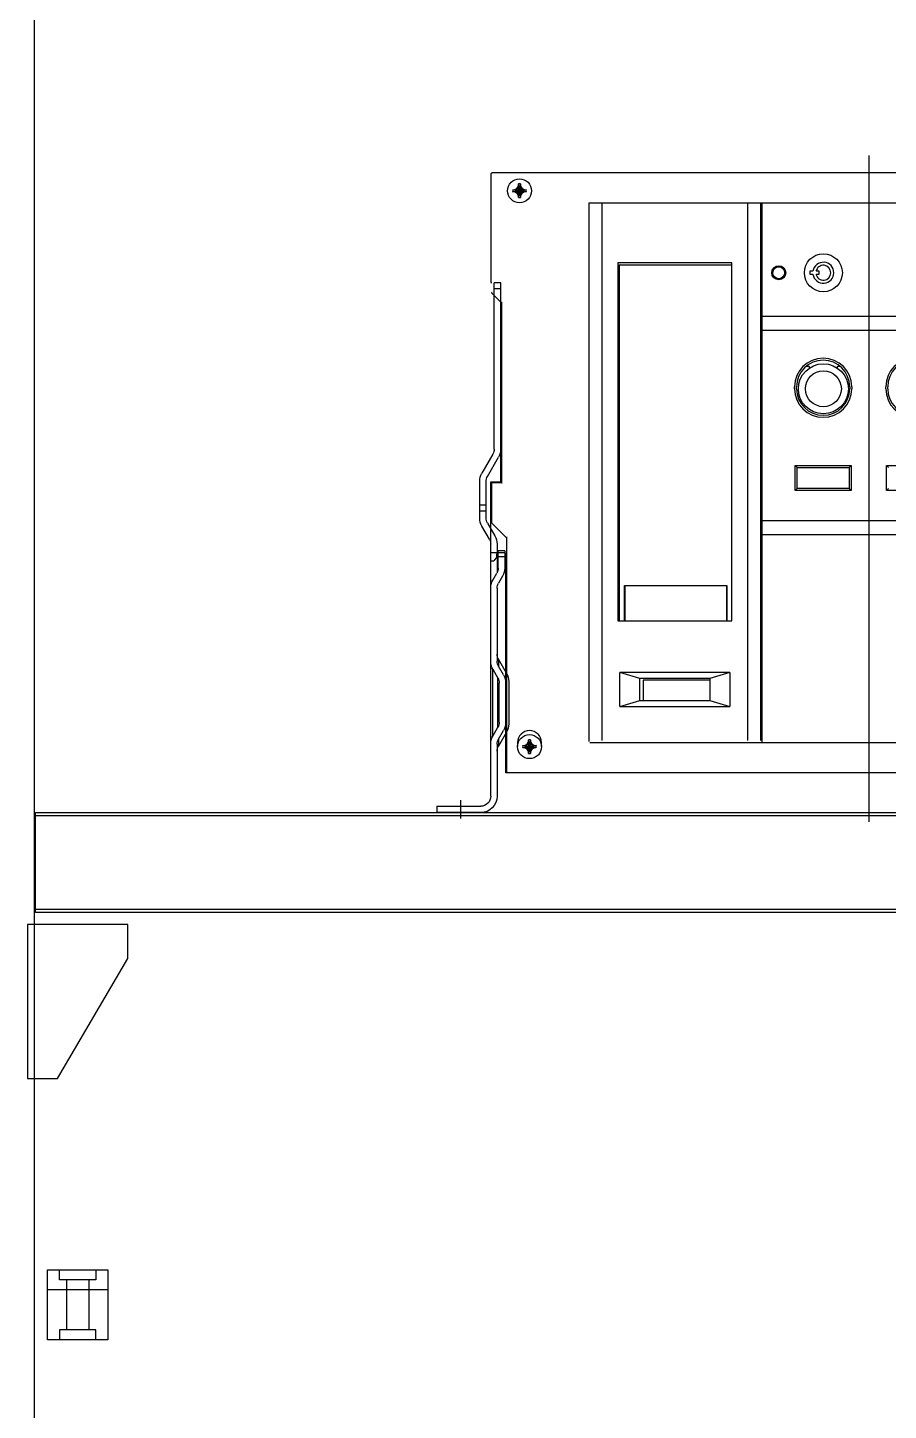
# Model space of a CAD drawing. Header units: millimetres. Extents: x 0 to 6523, y 0 to 4612.
# Drawn here: x 1294 to 1724, y 3229 to 3920 of the extents above; entities that cross this region are included whole.
import ezdxf

# ---------------------------------------------------------------- set-up
doc = ezdxf.new("R2010")
doc.units = ezdxf.units.MM
doc.layers.add('1', color=3, linetype='Continuous')

# ---------------------------------------------------------------- blocks, each defined once
blk = doc.blocks.new('A$C7F836B4E')
at = {"color": 7, "linetype": 'Continuous'}
for p, q in [((4, 184.84), (4, 268)), ((4, 268), (7.2, 268)), ((4, 265), (7.2, 265)), ((7.2, 184.84), (7.2, 268)), ((10.63, 171.16), (5.1, 180.74)), ((7.87, 182.34), (13.4, 172.76)), ((11.3, 150.34), (11.3, 168.66)), ((14.5, 150.34), (14.5, 168.66)), ((14.5, 157), (11.3, 157)), ((14.5, 154), (11.3, 154)), ((10.63, 147.84), (6.9, 141.38)), ((9.67, 139.78), (13.4, 146.24)), ((2, 134), (2, 125.34)), ((2, 134), (5.2, 134)), ((5.2, 125.34), (5.2, 134)), ((5.8, 137.28), (5.8, 122.99)), ((9, 11.2), (9, 137.28)), ((2, 131), (5.2, 131)), ((3.1, 121.24), (5.13, 117.72)), ((7.9, 119.32), (5.87, 122.84)), ((5.8, 115.22), (5.8, 78.79)), ((1.1, 72.76), (5.13, 79.74)), ((2.6, 71.9), (5.13, 76.29)), ((5.13, 79.74), (5.13, 76.29)), ((1.1, 72.76), (1.1, 43.24)), ((7.9, 74.69), (5.37, 70.3)), ((5.37, 45.7), (5.37, 70.3)), ((7.9, 41.31), (7.9, 74.69)), ((0, 68.66), (0, 47.34)), ((1.5, 67.8), (1.5, 48.2)), ((4.7, 48.2), (4.7, 67.8)), ((1.1, 43.24), (5.13, 36.26)), ((5.13, 39.71), (2.6, 44.1)), ((7.9, 41.31), (5.37, 45.7)), ((5.13, 39.71), (5.13, 36.26)), ((5.8, 37.21), (5.8, 11.2)), ((36, 6.2), (14, 6.2)), ((14, 3), (36, 3)), ((36, 6.2), (36, 3))]:
    blk.add_line(p, q, dxfattribs=at)
for centre, radius, start, end in [((12.2, 184.84), 8.2, 180, 210), ((12.2, 184.84), 5, 180, 210), ((6.3, 168.66), 5, 0, 30), ((6.3, 168.66), 8.2, 0, 30), ((6.3, 150.34), 5, 330, 0), ((6.3, 150.34), 8.2, 330, 0), ((14, 137.28), 8.2, 150, 180), ((14, 137.28), 5, 150, 180), ((10.2, 125.34), 8.2, 180, 210), ((10.2, 125.34), 5, 180, 210), ((0.8, 115.22), 5, 0, 30), ((0.8, 115.22), 8.2, 0, 30), ((0.8, 82.24), 5, 329.99999, 359.99998), ((0.8, 78.79), 5, 330, 0), ((0.8, 78.79), 8.2, 330, 0), ((8.2, 68.66), 8.2, 150.00001, 180), ((9.7, 67.8), 8.2, 150, 180), ((9.7, 67.8), 5, 150, 180), ((8.2, 47.34), 8.2, 180, 209.99999), ((9.7, 48.2), 8.2, 180, 210), ((9.7, 48.2), 5, 180, 210), ((0.8, 37.21), 5, 0, 30), ((0.8, 33.76), 5, 0.00002, 30.00001), ((0.8, 37.21), 8.2, 0, 30), ((14, 11.2), 8.2, 180, 270), ((14, 11.2), 5, 180, 270)]:
    blk.add_arc(centre, radius, start, end, dxfattribs=at)
at = {"layer": '1'}
blk.add_line((24, 0), (24, 9.2), dxfattribs=at)
blk = doc.blocks.new('hd2')
at = {"color": 7, "linetype": 'Continuous'}
for p, q in [((54766.96, -9608.38), (54766.96, -9661.88)), ((55144.46, -9607.38), (54767.66, -9607.38)), ((54777.95, -9615.88), (54779.3, -9616.13)), ((54777.95, -9616.88), (54779.3, -9616.63)), ((54778.9, -9615.86), (54779.4, -9616.13)), ((54778.9, -9616.91), (54779.4, -9616.63)), ((54779.4, -9616.13), (54779.3, -9616.13)), ((54779.3, -9616.13), (54783.41, -9616.63)), ((54779.3, -9616.63), (54783.41, -9616.13)), ((54779.3, -9616.63), (54779.4, -9616.63)), ((54780.49, -9615.51), (54779.4, -9616.13)), ((54779.4, -9616.13), (54783.31, -9616.63)), ((54779.4, -9616.63), (54783.31, -9616.13)), ((54779.4, -9616.63), (54780.49, -9617.26)), ((54780.11, -9617.63), (54782.61, -9615.13)), ((54782.61, -9617.63), (54780.11, -9615.13)), ((54781.11, -9614.43), (54780.49, -9615.51)), ((54780.49, -9617.26), (54781.11, -9618.34)), ((54780.83, -9613.92), (54781.11, -9614.43)), ((54781.11, -9618.34), (54780.83, -9618.84)), ((54780.86, -9612.98), (54781.11, -9614.33)), ((54780.86, -9619.79), (54781.11, -9618.44)), ((54781.11, -9618.44), (54781.61, -9614.33)), ((54781.11, -9614.33), (54781.11, -9614.43)), ((54781.61, -9618.44), (54781.11, -9614.33)), ((54781.11, -9618.34), (54781.61, -9614.43)), ((54781.61, -9618.34), (54781.11, -9614.43)), ((54781.11, -9618.34), (54781.11, -9618.44)), ((54781.86, -9612.98), (54781.61, -9614.33)), ((54781.61, -9614.43), (54781.88, -9613.92)), ((54781.61, -9614.43), (54781.61, -9614.33)), ((54782.23, -9615.51), (54781.61, -9614.43)), ((54781.61, -9618.34), (54782.23, -9617.26)), ((54781.61, -9618.44), (54781.61, -9618.34)), ((54781.88, -9618.84), (54781.61, -9618.34)), ((54781.86, -9619.79), (54781.61, -9618.44)), ((54783.31, -9616.13), (54782.23, -9615.51)), ((54782.23, -9617.26), (54783.31, -9616.63)), ((54783.82, -9615.86), (54783.31, -9616.13)), ((54783.41, -9616.13), (54783.31, -9616.13)), ((54783.31, -9616.63), (54783.82, -9616.91)), ((54783.31, -9616.63), (54783.41, -9616.63)), ((54784.76, -9615.88), (54783.41, -9616.13)), ((54784.76, -9616.88), (54783.41, -9616.63)), ((54815.96, -9622.38), (54815.96, -9891.88)), ((54815.96, -9622.38), (55095.46, -9622.38)), ((54822.46, -9622.38), (54822.46, -9891.38)), ((54895.46, -9891.38), (54895.46, -9622.38)), ((54901.96, -9891.38), (54901.96, -9622.38)), ((54902.66, -9892.38), (54902.66, -9622.38)), ((54830.46, -9652.38), (54830.46, -9831.38)), ((54887.46, -9652.38), (54830.46, -9652.38)), ((54831.43, -9831.36), (54831.43, -9653.36)), ((54831.43, -9653.36), (54887.43, -9653.36)), ((54887.46, -9831.38), (54887.46, -9652.38)), ((54910.11, -9653.99), (54910.11, -9654.4)), ((54910.26, -9654.18), (54910.11, -9654.18)), ((54910.26, -9654.46), (54910.26, -9653.96)), ((54911.66, -9653.96), (54911.66, -9654.46)), ((54911.81, -9654.18), (54911.66, -9654.18)), ((54911.81, -9654.4), (54911.81, -9653.99)), ((54928.06, -9656.63), (54926.56, -9656.63)), ((54926.56, -9656.63), (54926.56, -9658.13)), ((54926.56, -9658.13), (54928.06, -9658.13)), ((54931.09, -9656.63), (54929.59, -9656.63)), ((54929.59, -9658.13), (54931.09, -9658.13)), ((54931.09, -9658.13), (54931.09, -9656.63)), ((54767.36, -9667.38), (54772.36, -9672.38)), ((54771.96, -9761.88), (54771.96, -9671.98)), ((54772.36, -9672.38), (54772.36, -9762.38)), ((54902.66, -9679.08), (55006.46, -9679.08)), ((54902.66, -9686.15), (55006.46, -9686.15)), ((54902.66, -9689.38), (54901.96, -9689.38)), ((54902.66, -9692.38), (54902.16, -9692.38)), ((54901.96, -9700.18), (54902.66, -9700.18)), ((54901.96, -9704.18), (54902.66, -9704.18)), ((54902.66, -9707.88), (54901.96, -9707.88)), ((54925.88, -9704.18), (54924.64, -9704.18)), ((54941.68, -9704.18), (54940.64, -9704.18)), ((54902.66, -9715.38), (54901.96, -9715.38)), ((54918.86, -9715.38), (54918.86, -9714.38)), ((54919.86, -9715.38), (54919.86, -9714.38)), ((54946.46, -9714.38), (54946.46, -9715.38)), ((54947.46, -9714.38), (54947.46, -9715.38)), ((54964.46, -9715.38), (54964.46, -9714.38)), ((54965.46, -9715.38), (54965.46, -9714.38)), ((54772.36, -9723.38), (54771.96, -9723.38)), ((54919.16, -9753.78), (54947.16, -9753.78)), ((54919.16, -9753.78), (54920.16, -9754.78)), ((54919.16, -9766.28), (54919.16, -9753.78)), ((54920.16, -9754.78), (54946.16, -9754.78)), ((54920.16, -9765.28), (54920.16, -9754.78)), ((54947.16, -9753.78), (54946.16, -9754.78)), ((54946.16, -9754.78), (54946.16, -9765.28)), ((54947.16, -9753.78), (54947.16, -9766.28)), ((54964.76, -9753.78), (54992.76, -9753.78)), ((54964.76, -9753.78), (54965.76, -9754.78)), ((54964.76, -9766.28), (54964.76, -9753.78)), ((54766.96, -9761.88), (54771.96, -9761.88)), ((54766.96, -9801.38), (54766.96, -9761.88)), ((54767.36, -9762.68), (54767.36, -9782.38)), ((54772.36, -9762.38), (54767.66, -9762.38)), ((54919.16, -9766.28), (54920.16, -9765.28)), ((54947.16, -9766.28), (54919.16, -9766.28)), ((54946.16, -9765.28), (54920.16, -9765.28)), ((54947.16, -9766.28), (54946.16, -9765.28)), ((54964.76, -9766.28), (54965.76, -9765.28)), ((54992.76, -9766.28), (54964.76, -9766.28)), ((54767.36, -9782.38), (54774.86, -9789.88)), ((54902.66, -9781.21), (55006.46, -9781.21)), ((54774.86, -9789.88), (54774.86, -9907.08)), ((54902.66, -9788.28), (55006.46, -9788.28)), ((54773.66, -9797.38), (54766.96, -9797.38)), ((54769.96, -9799.38), (54769.96, -9798.18)), ((54774.46, -9907.38), (54774.46, -9798.18)), ((54766.96, -9801.38), (54768.46, -9801.38)), ((54769.96, -9799.38), (54768.46, -9801.38)), ((54774.86, -9807.38), (54774.46, -9807.38)), ((54833.83, -9831.36), (54833.83, -9813.86)), ((54833.83, -9813.86), (54885.03, -9813.86)), ((54834.03, -9813.86), (54834.03, -9831.36)), ((54884.83, -9813.86), (54884.83, -9831.36)), ((54885.03, -9813.86), (54885.03, -9831.36)), ((54830.43, -9821.37), (54831.43, -9821.37)), ((54830.93, -9831.38), (54830.93, -9821.64)), ((54833.83, -9821.37), (54834.03, -9821.37)), ((54834.03, -9825.86), (54833.83, -9825.86)), ((54884.83, -9821.37), (54885.03, -9821.37)), ((54885.03, -9825.86), (54884.83, -9825.86)), ((54830.46, -9831.38), (54887.46, -9831.38)), ((54834.03, -9828.86), (54833.83, -9828.86)), ((54885.03, -9828.86), (54884.83, -9828.86)), ((54774.46, -9851.38), (54774.86, -9851.38)), ((54886.46, -9857.38), (54831.46, -9857.38)), ((54831.46, -9874.38), (54831.46, -9857.38)), ((54841.46, -9860.38), (54831.46, -9857.38)), ((54841.46, -9871.38), (54841.46, -9860.38)), ((54876.46, -9860.38), (54841.46, -9860.38)), ((54886.46, -9857.38), (54876.46, -9860.38)), ((54876.46, -9860.38), (54876.46, -9871.38)), ((54886.46, -9857.38), (54886.46, -9874.38)), ((54843.16, -9861.13), (54843.16, -9871.38)), ((54876.46, -9861.13), (54843.16, -9861.13)), ((54831.46, -9874.38), (54841.46, -9871.38)), ((54831.46, -9874.38), (54886.46, -9874.38)), ((54841.46, -9871.38), (54876.46, -9871.38)), ((54876.46, -9871.38), (54886.46, -9874.38)), ((54780.36, -9892.38), (54780.36, -9894.38)), ((54782.95, -9893.88), (54784.3, -9894.13)), ((54782.95, -9894.88), (54784.3, -9894.63)), ((54783.9, -9893.86), (54784.4, -9894.13)), ((54783.9, -9894.91), (54784.4, -9894.63)), ((54784.3, -9894.13), (54788.41, -9894.63)), ((54784.4, -9894.13), (54784.3, -9894.13)), ((54784.3, -9894.63), (54788.41, -9894.13)), ((54784.3, -9894.63), (54784.4, -9894.63)), ((54785.49, -9893.51), (54784.4, -9894.13)), ((54784.4, -9894.13), (54788.31, -9894.63)), ((54784.4, -9894.63), (54788.31, -9894.13)), ((54784.4, -9894.63), (54785.49, -9895.26)), ((54785.11, -9893.13), (54787.61, -9895.63)), ((54785.11, -9895.63), (54787.61, -9893.13)), ((54786.11, -9892.43), (54785.49, -9893.51)), ((54785.49, -9895.26), (54786.11, -9896.34)), ((54785.83, -9891.92), (54786.11, -9892.43)), ((54785.86, -9890.98), (54786.11, -9892.33)), ((54786.61, -9896.44), (54786.11, -9892.33)), ((54786.11, -9892.33), (54786.11, -9892.43)), ((54786.11, -9896.44), (54786.61, -9892.33)), ((54786.61, -9896.34), (54786.11, -9892.43)), ((54786.11, -9896.34), (54786.61, -9892.43)), ((54786.86, -9890.98), (54786.61, -9892.33)), ((54786.61, -9892.43), (54786.88, -9891.92)), ((54786.61, -9892.43), (54786.61, -9892.33)), ((54787.23, -9893.51), (54786.61, -9892.43)), ((54786.61, -9896.34), (54787.23, -9895.26)), ((54788.31, -9894.13), (54787.23, -9893.51)), ((54787.23, -9895.26), (54788.31, -9894.63)), ((54788.82, -9893.86), (54788.31, -9894.13)), ((54788.41, -9894.13), (54788.31, -9894.13)), ((54788.31, -9894.63), (54788.82, -9894.91)), ((54788.31, -9894.63), (54788.41, -9894.63)), ((54789.76, -9893.88), (54788.41, -9894.13)), ((54789.76, -9894.88), (54788.41, -9894.63)), ((54792.36, -9894.38), (54792.36, -9892.38)), ((54816.46, -9892.38), (55095.46, -9892.38)), ((54786.11, -9896.34), (54785.83, -9896.84)), ((54785.86, -9897.79), (54786.11, -9896.44)), ((54786.11, -9896.34), (54786.11, -9896.44)), ((54786.88, -9896.84), (54786.61, -9896.34)), ((54786.61, -9896.44), (54786.61, -9896.34)), ((54786.86, -9897.79), (54786.61, -9896.44)), ((54774.46, -9907.38), (54774.16, -9907.38)), ((54774.46, -9907.38), (55137.46, -9907.38))]:
    blk.add_line(p, q, dxfattribs=at)
for centre, radius in [((54781.36, -9616.38), 6), ((54933.26, -9657.38), 9.5), ((54910.96, -9657.38), 3.5), ((54910.96, -9657.38), 3), ((54933.26, -9715.38), 12.5), ((54933.26, -9715.38), 9), ((54786.36, -9894.38), 6)]:
    blk.add_circle(centre, radius, dxfattribs=at)
for centre, radius, start, end in [((54767.96, -9608.38), 1, 125.30342, 180), ((54767.66, -9607.68), 0.3, 90, 180), ((54781.36, -9616.38), 3.44, 171.67235, 188.32765), ((54781.36, -9616.38), 2.07, 173.06329, 186.93671), ((54781.36, -9616.38), 3.44, 81.67235, 98.32765), ((54781.36, -9616.38), 2.07, 83.06329, 96.93671), ((54781.36, -9616.38), 2.07, 263.06329, 276.93671), ((54781.36, -9616.38), 2.07, 353.06329, 6.93671), ((54781.36, -9616.38), 3.44, 351.67235, 8.32765), ((54781.36, -9616.38), 3.44, 261.67235, 278.32765), ((54831.63, -9653.56), 0.2, 90, 180), ((54887.23, -9653.56), 0.2, 0, 90), ((54933.26, -9657.38), 5.25, 188.21321, 171.78679), ((54910.96, -9657.38), 3.1, 105.91396, 74.08604), ((54933.26, -9657.38), 3.75, 191.53696, 168.46304), ((54767.46, -9661.88), 0.5, 180, 258.3949), ((54933.16, -9714.38), 14.3, 0, 180), ((54933.16, -9714.38), 13.3, 0, 180), ((54978.76, -9714.38), 14.3, 0, 180), ((54978.76, -9714.38), 13.3, 0, 180), ((54925.88, -9704.68), 0.5, 33.50283, 90.00922), ((54940.64, -9704.68), 0.5, 89.99119, 146.49712), ((54933.16, -9715.38), 14.3, 180, 0), ((54933.16, -9715.38), 13.3, 180, 0), ((54978.76, -9715.38), 14.3, 180, 0), ((54978.76, -9715.38), 13.3, 180, 0), ((54767.66, -9762.68), 0.3, 90, 180), ((54770.76, -9798.18), 0.8, 90, 180), ((54773.66, -9798.18), 0.8, 0, 90), ((54786.36, -9892.38), 6, 0, 180), ((54786.36, -9894.38), 3.44, 171.67235, 188.32765), ((54786.36, -9894.38), 2.07, 173.06329, 186.93671), ((54786.36, -9894.38), 3.44, 81.67235, 98.32765), ((54786.36, -9894.38), 2.07, 83.06329, 96.93671), ((54786.36, -9894.38), 2.07, 353.06329, 6.93671), ((54786.36, -9894.38), 3.44, 351.67235, 8.32765), ((54786.36, -9894.38), 3.44, 261.67235, 278.32765), ((54786.36, -9894.38), 2.07, 263.06329, 276.93671), ((54775.16, -9907.08), 0.3, 180, 270)]:
    blk.add_arc(centre, radius, start, end, dxfattribs=at)
for points, knots in [([(54777.95, -9615.88), (54778.01, -9615.88), (54778.13, -9615.88), (54778.31, -9615.87), (54778.43, -9615.87), (54778.49, -9615.87)], [0, 0, 0, 0, 0.175777, 0.3548685, 0.5369597, 0.5369597, 0.5369597, 0.5369597]), ([(54778.49, -9616.9), (54778.43, -9616.9), (54778.31, -9616.89), (54778.13, -9616.89), (54778.01, -9616.88), (54777.95, -9616.88)], [0, 0, 0, 0, 0.1820912, 0.3611827, 0.5369597, 0.5369597, 0.5369597, 0.5369597]), ([(54778.49, -9615.87), (54778.54, -9615.87), (54778.63, -9615.86), (54778.77, -9615.86), (54778.86, -9615.86), (54778.9, -9615.86)], [0, 0, 0, 0, 0.1414932, 0.277527, 0.408073, 0.408073, 0.408073, 0.408073]), ([(54778.9, -9616.91), (54778.86, -9616.91), (54778.77, -9616.9), (54778.63, -9616.9), (54778.54, -9616.9), (54778.49, -9616.9)], [0, 0, 0, 0, 0.1303623, 0.2663977, 0.408073, 0.408073, 0.408073, 0.408073]), ([(54778.9, -9615.86), (54778.96, -9615.82), (54779.07, -9615.75), (54779.23, -9615.65), (54779.39, -9615.56), (54779.54, -9615.47), (54779.68, -9615.38), (54779.82, -9615.3), (54779.97, -9615.21), (54780.06, -9615.16), (54780.11, -9615.13)], [0, 0, 0, 0, 0.205376, 0.395512, 0.574302, 0.745883, 0.913975, 1.079959, 1.244816, 1.409818, 1.409818, 1.409818, 1.409818]), ([(54780.11, -9617.63), (54780.06, -9617.61), (54779.97, -9617.55), (54779.82, -9617.47), (54779.68, -9617.38), (54779.54, -9617.29), (54779.39, -9617.21), (54779.23, -9617.11), (54779.07, -9617.01), (54778.96, -9616.94), (54778.9, -9616.91)], [0, 0, 0, 0, 0.165032, 0.329913, 0.495916, 0.664027, 0.835601, 1.014351, 1.204449, 1.409818, 1.409818, 1.409818, 1.409818]), ([(54780.11, -9615.13), (54780.14, -9615.08), (54780.19, -9614.99), (54780.28, -9614.85), (54780.36, -9614.7), (54780.45, -9614.56), (54780.54, -9614.41), (54780.63, -9614.26), (54780.73, -9614.09), (54780.8, -9613.98), (54780.83, -9613.92)], [0, 0, 0, 0, 0.165032, 0.329913, 0.495916, 0.664027, 0.835601, 1.014352, 1.204449, 1.409818, 1.409818, 1.409818, 1.409818]), ([(54780.83, -9618.84), (54780.8, -9618.78), (54780.73, -9618.67), (54780.63, -9618.51), (54780.54, -9618.35), (54780.45, -9618.21), (54780.36, -9618.06), (54780.28, -9617.92), (54780.19, -9617.78), (54780.14, -9617.68), (54780.11, -9617.63)], [0, 0, 0, 0, 0.205305, 0.395403, 0.574189, 0.745798, 0.913922, 1.079923, 1.244793, 1.409818, 1.409818, 1.409818, 1.409818]), ([(54780.83, -9613.92), (54780.83, -9613.88), (54780.84, -9613.79), (54780.84, -9613.65), (54780.84, -9613.56), (54780.84, -9613.51)], [0, 0, 0, 0, 0.1303623, 0.2663977, 0.408073, 0.408073, 0.408073, 0.408073]), ([(54780.84, -9613.51), (54780.85, -9613.45), (54780.85, -9613.33), (54780.85, -9613.15), (54780.86, -9613.04), (54780.86, -9612.98)], [0, 0, 0, 0, 0.1820912, 0.3611827, 0.5369597, 0.5369597, 0.5369597, 0.5369597]), ([(54781.86, -9612.98), (54781.86, -9613.04), (54781.86, -9613.15), (54781.87, -9613.33), (54781.87, -9613.45), (54781.88, -9613.51)], [0, 0, 0, 0, 0.175777, 0.3548685, 0.5369597, 0.5369597, 0.5369597, 0.5369597]), ([(54781.88, -9613.51), (54781.88, -9613.56), (54781.88, -9613.65), (54781.88, -9613.79), (54781.88, -9613.88), (54781.88, -9613.92)], [0, 0, 0, 0, 0.1414862, 0.2775215, 0.408073, 0.408073, 0.408073, 0.408073]), ([(54781.88, -9613.92), (54781.92, -9613.98), (54781.99, -9614.09), (54782.09, -9614.26), (54782.18, -9614.41), (54782.27, -9614.56), (54782.36, -9614.7), (54782.44, -9614.85), (54782.53, -9614.99), (54782.58, -9615.08), (54782.61, -9615.13)], [0, 0, 0, 0, 0.205369, 0.395466, 0.574217, 0.745791, 0.913902, 1.079905, 1.244785, 1.409818, 1.409818, 1.409818, 1.409818]), ([(54782.61, -9617.63), (54782.58, -9617.68), (54782.53, -9617.78), (54782.44, -9617.92), (54782.36, -9618.06), (54782.27, -9618.21), (54782.18, -9618.35), (54782.09, -9618.51), (54781.99, -9618.67), (54781.92, -9618.78), (54781.88, -9618.84)], [0, 0, 0, 0, 0.165148, 0.330103, 0.496173, 0.664376, 0.835987, 1.014646, 1.20459, 1.409818, 1.409818, 1.409818, 1.409818]), ([(54782.61, -9615.13), (54782.66, -9615.16), (54782.75, -9615.21), (54782.9, -9615.3), (54783.04, -9615.38), (54783.18, -9615.47), (54783.33, -9615.56), (54783.49, -9615.65), (54783.65, -9615.75), (54783.76, -9615.82), (54783.82, -9615.86)], [0, 0, 0, 0, 0.165148, 0.330103, 0.496173, 0.664375, 0.835987, 1.014646, 1.20459, 1.409818, 1.409818, 1.409818, 1.409818]), ([(54783.82, -9616.91), (54783.76, -9616.94), (54783.65, -9617.01), (54783.49, -9617.11), (54783.33, -9617.21), (54783.18, -9617.29), (54783.04, -9617.38), (54782.9, -9617.47), (54782.75, -9617.55), (54782.66, -9617.61), (54782.61, -9617.63)], [0, 0, 0, 0, 0.205369, 0.395466, 0.574217, 0.745791, 0.913902, 1.079905, 1.244785, 1.409818, 1.409818, 1.409818, 1.409818]), ([(54783.82, -9615.86), (54783.86, -9615.86), (54783.95, -9615.86), (54784.09, -9615.86), (54784.18, -9615.87), (54784.23, -9615.87)], [0, 0, 0, 0, 0.1303621, 0.2663976, 0.408073, 0.408073, 0.408073, 0.408073]), ([(54784.23, -9616.9), (54784.18, -9616.9), (54784.09, -9616.9), (54783.95, -9616.9), (54783.86, -9616.91), (54783.82, -9616.91)], [0, 0, 0, 0, 0.1414862, 0.2775215, 0.408073, 0.408073, 0.408073, 0.408073]), ([(54784.23, -9615.87), (54784.29, -9615.87), (54784.41, -9615.87), (54784.59, -9615.88), (54784.71, -9615.88), (54784.76, -9615.88)], [0, 0, 0, 0, 0.1820912, 0.3611827, 0.5369597, 0.5369597, 0.5369597, 0.5369597]), ([(54784.76, -9616.88), (54784.71, -9616.88), (54784.59, -9616.89), (54784.41, -9616.89), (54784.29, -9616.9), (54784.23, -9616.9)], [0, 0, 0, 0, 0.175777, 0.3548685, 0.5369597, 0.5369597, 0.5369597, 0.5369597]), ([(54780.84, -9619.25), (54780.84, -9619.2), (54780.84, -9619.11), (54780.84, -9618.97), (54780.83, -9618.89), (54780.83, -9618.84)], [0, 0, 0, 0, 0.1414864, 0.2775217, 0.408073, 0.408073, 0.408073, 0.408073]), ([(54780.86, -9619.79), (54780.86, -9619.73), (54780.85, -9619.61), (54780.85, -9619.43), (54780.85, -9619.31), (54780.84, -9619.25)], [0, 0, 0, 0, 0.175777, 0.3548685, 0.5369597, 0.5369597, 0.5369597, 0.5369597]), ([(54781.88, -9619.25), (54781.87, -9619.31), (54781.87, -9619.43), (54781.86, -9619.61), (54781.86, -9619.73), (54781.86, -9619.79)], [0, 0, 0, 0, 0.1820912, 0.3611827, 0.5369597, 0.5369597, 0.5369597, 0.5369597]), ([(54781.88, -9618.84), (54781.88, -9618.89), (54781.88, -9618.97), (54781.88, -9619.11), (54781.88, -9619.2), (54781.88, -9619.25)], [0, 0, 0, 0, 0.1303623, 0.2663977, 0.408073, 0.408073, 0.408073, 0.408073]), ([(54767.66, -9667.26), (54767.61, -9667.28), (54767.51, -9667.32), (54767.41, -9667.36), (54767.36, -9667.38)], [0, 0, 0, 0, 0.1570204, 0.3247177, 0.3247177, 0.3247177, 0.3247177]), ([(54772.66, -9672.26), (54772.61, -9672.28), (54772.51, -9672.32), (54772.41, -9672.36), (54772.36, -9672.38)], [0, 0, 0, 0, 0.1570204, 0.3247177, 0.3247177, 0.3247177, 0.3247177]), ([(54926.23, -9705.05), (54926.26, -9705.03), (54926.31, -9704.98), (54926.35, -9704.88), (54926.38, -9704.77), (54926.38, -9704.64), (54926.35, -9704.52), (54926.32, -9704.44), (54926.29, -9704.41)], [0, 0, 0, 0, 0.0954699, 0.2010595, 0.3190433, 0.4460932, 0.5750125, 0.6987745, 0.6987745, 0.6987745, 0.6987745]), ([(54940.23, -9704.41), (54940.2, -9704.44), (54940.16, -9704.52), (54940.14, -9704.64), (54940.14, -9704.77), (54940.16, -9704.88), (54940.21, -9704.98), (54940.26, -9705.03), (54940.29, -9705.05)], [0, 0, 0, 0, 0.1237615, 0.2526804, 0.3797301, 0.497716, 0.6033107, 0.6987723, 0.6987723, 0.6987723, 0.6987723]), ([(54772.66, -9762.68), (54772.62, -9762.64), (54772.52, -9762.54), (54772.42, -9762.44), (54772.36, -9762.38)], [0, 0, 0, 0, 0.1845281, 0.4242641, 0.4242641, 0.4242641, 0.4242641]), ([(54767.66, -9782.26), (54767.61, -9782.28), (54767.51, -9782.32), (54767.41, -9782.36), (54767.36, -9782.38)], [0, 0, 0, 0, 0.1570204, 0.3247177, 0.3247177, 0.3247177, 0.3247177]), ([(54775.16, -9789.76), (54775.11, -9789.78), (54775.01, -9789.82), (54774.91, -9789.86), (54774.86, -9789.88)], [0, 0, 0, 0, 0.1570204, 0.3247177, 0.3247177, 0.3247177, 0.3247177]), ([(54830.46, -9821.38), (54830.54, -9821.42), (54830.7, -9821.5), (54830.85, -9821.59), (54830.93, -9821.64)], [0, 0, 0, 0, 0.2549216, 0.5440186, 0.5440186, 0.5440186, 0.5440186]), ([(54782.95, -9893.88), (54783.01, -9893.88), (54783.13, -9893.88), (54783.31, -9893.87), (54783.43, -9893.87), (54783.49, -9893.87)], [0, 0, 0, 0, 0.175777, 0.3548685, 0.5369597, 0.5369597, 0.5369597, 0.5369597]), ([(54783.49, -9894.9), (54783.43, -9894.9), (54783.31, -9894.89), (54783.13, -9894.89), (54783.01, -9894.88), (54782.95, -9894.88)], [0, 0, 0, 0, 0.1820912, 0.3611827, 0.5369597, 0.5369597, 0.5369597, 0.5369597]), ([(54783.49, -9893.87), (54783.54, -9893.87), (54783.63, -9893.86), (54783.77, -9893.86), (54783.86, -9893.86), (54783.9, -9893.86)], [0, 0, 0, 0, 0.1414932, 0.277527, 0.408073, 0.408073, 0.408073, 0.408073]), ([(54783.9, -9894.91), (54783.86, -9894.91), (54783.77, -9894.9), (54783.63, -9894.9), (54783.54, -9894.9), (54783.49, -9894.9)], [0, 0, 0, 0, 0.1303623, 0.2663977, 0.408073, 0.408073, 0.408073, 0.408073]), ([(54783.9, -9893.86), (54783.96, -9893.82), (54784.07, -9893.75), (54784.23, -9893.65), (54784.39, -9893.56), (54784.54, -9893.47), (54784.68, -9893.38), (54784.82, -9893.3), (54784.97, -9893.21), (54785.06, -9893.16), (54785.11, -9893.13)], [0, 0, 0, 0, 0.205376, 0.395512, 0.574302, 0.745883, 0.913975, 1.079959, 1.244816, 1.409818, 1.409818, 1.409818, 1.409818]), ([(54785.11, -9895.63), (54785.06, -9895.61), (54784.97, -9895.55), (54784.82, -9895.47), (54784.68, -9895.38), (54784.54, -9895.29), (54784.39, -9895.21), (54784.23, -9895.11), (54784.07, -9895.01), (54783.96, -9894.94), (54783.9, -9894.91)], [0, 0, 0, 0, 0.165032, 0.329913, 0.495916, 0.664027, 0.835601, 1.014351, 1.204449, 1.409818, 1.409818, 1.409818, 1.409818]), ([(54785.11, -9893.13), (54785.14, -9893.08), (54785.19, -9892.99), (54785.28, -9892.85), (54785.36, -9892.7), (54785.45, -9892.56), (54785.54, -9892.41), (54785.63, -9892.26), (54785.73, -9892.09), (54785.8, -9891.98), (54785.83, -9891.92)], [0, 0, 0, 0, 0.165032, 0.329913, 0.495916, 0.664027, 0.835601, 1.014352, 1.204449, 1.409818, 1.409818, 1.409818, 1.409818]), ([(54785.83, -9891.92), (54785.83, -9891.88), (54785.84, -9891.79), (54785.84, -9891.65), (54785.84, -9891.56), (54785.84, -9891.51)], [0, 0, 0, 0, 0.1303623, 0.2663977, 0.408073, 0.408073, 0.408073, 0.408073]), ([(54785.84, -9891.51), (54785.85, -9891.45), (54785.85, -9891.33), (54785.85, -9891.15), (54785.86, -9891.04), (54785.86, -9890.98)], [0, 0, 0, 0, 0.1820912, 0.3611827, 0.5369597, 0.5369597, 0.5369597, 0.5369597]), ([(54786.86, -9890.98), (54786.86, -9891.04), (54786.86, -9891.15), (54786.87, -9891.33), (54786.87, -9891.45), (54786.88, -9891.51)], [0, 0, 0, 0, 0.175777, 0.3548685, 0.5369597, 0.5369597, 0.5369597, 0.5369597]), ([(54786.88, -9891.51), (54786.88, -9891.56), (54786.88, -9891.65), (54786.88, -9891.79), (54786.88, -9891.88), (54786.88, -9891.92)], [0, 0, 0, 0, 0.1414862, 0.2775215, 0.408073, 0.408073, 0.408073, 0.408073]), ([(54786.88, -9891.92), (54786.92, -9891.98), (54786.99, -9892.09), (54787.09, -9892.26), (54787.18, -9892.41), (54787.27, -9892.56), (54787.36, -9892.7), (54787.44, -9892.85), (54787.53, -9892.99), (54787.58, -9893.08), (54787.61, -9893.13)], [0, 0, 0, 0, 0.205369, 0.395466, 0.574217, 0.745791, 0.913902, 1.079905, 1.244785, 1.409818, 1.409818, 1.409818, 1.409818]), ([(54787.61, -9893.13), (54787.66, -9893.16), (54787.75, -9893.21), (54787.9, -9893.3), (54788.04, -9893.38), (54788.18, -9893.47), (54788.33, -9893.56), (54788.49, -9893.65), (54788.65, -9893.75), (54788.76, -9893.82), (54788.82, -9893.86)], [0, 0, 0, 0, 0.165148, 0.330103, 0.496173, 0.664375, 0.835987, 1.014646, 1.20459, 1.409818, 1.409818, 1.409818, 1.409818]), ([(54788.82, -9894.91), (54788.76, -9894.94), (54788.65, -9895.01), (54788.49, -9895.11), (54788.33, -9895.21), (54788.18, -9895.29), (54788.04, -9895.38), (54787.9, -9895.47), (54787.75, -9895.55), (54787.66, -9895.61), (54787.61, -9895.63)], [0, 0, 0, 0, 0.205369, 0.395466, 0.574217, 0.745791, 0.913902, 1.079905, 1.244785, 1.409818, 1.409818, 1.409818, 1.409818]), ([(54788.82, -9893.86), (54788.86, -9893.86), (54788.95, -9893.86), (54789.09, -9893.86), (54789.18, -9893.87), (54789.23, -9893.87)], [0, 0, 0, 0, 0.1303621, 0.2663976, 0.408073, 0.408073, 0.408073, 0.408073]), ([(54789.23, -9894.9), (54789.18, -9894.9), (54789.09, -9894.9), (54788.95, -9894.9), (54788.86, -9894.91), (54788.82, -9894.91)], [0, 0, 0, 0, 0.1414862, 0.2775215, 0.408073, 0.408073, 0.408073, 0.408073]), ([(54789.23, -9893.87), (54789.29, -9893.87), (54789.41, -9893.87), (54789.59, -9893.88), (54789.71, -9893.88), (54789.76, -9893.88)], [0, 0, 0, 0, 0.1820912, 0.3611827, 0.5369597, 0.5369597, 0.5369597, 0.5369597]), ([(54789.76, -9894.88), (54789.71, -9894.88), (54789.59, -9894.89), (54789.41, -9894.89), (54789.29, -9894.9), (54789.23, -9894.9)], [0, 0, 0, 0, 0.175777, 0.3548685, 0.5369597, 0.5369597, 0.5369597, 0.5369597]), ([(54785.83, -9896.84), (54785.8, -9896.78), (54785.73, -9896.67), (54785.63, -9896.51), (54785.54, -9896.35), (54785.45, -9896.21), (54785.36, -9896.06), (54785.28, -9895.92), (54785.19, -9895.78), (54785.14, -9895.68), (54785.11, -9895.63)], [0, 0, 0, 0, 0.205305, 0.395403, 0.574189, 0.745798, 0.913922, 1.079923, 1.244793, 1.409818, 1.409818, 1.409818, 1.409818]), ([(54785.84, -9897.25), (54785.84, -9897.2), (54785.84, -9897.11), (54785.84, -9896.97), (54785.83, -9896.89), (54785.83, -9896.84)], [0, 0, 0, 0, 0.1414864, 0.2775217, 0.408073, 0.408073, 0.408073, 0.408073]), ([(54785.86, -9897.79), (54785.86, -9897.73), (54785.85, -9897.61), (54785.85, -9897.43), (54785.85, -9897.31), (54785.84, -9897.25)], [0, 0, 0, 0, 0.175777, 0.3548685, 0.5369597, 0.5369597, 0.5369597, 0.5369597]), ([(54786.88, -9897.25), (54786.87, -9897.31), (54786.87, -9897.43), (54786.86, -9897.61), (54786.86, -9897.73), (54786.86, -9897.79)], [0, 0, 0, 0, 0.1820912, 0.3611827, 0.5369597, 0.5369597, 0.5369597, 0.5369597]), ([(54787.61, -9895.63), (54787.58, -9895.68), (54787.53, -9895.78), (54787.44, -9895.92), (54787.36, -9896.06), (54787.27, -9896.21), (54787.18, -9896.35), (54787.09, -9896.51), (54786.99, -9896.67), (54786.92, -9896.78), (54786.88, -9896.84)], [0, 0, 0, 0, 0.165148, 0.330103, 0.496173, 0.664376, 0.835987, 1.014646, 1.20459, 1.409818, 1.409818, 1.409818, 1.409818]), ([(54786.88, -9896.84), (54786.88, -9896.89), (54786.88, -9896.97), (54786.88, -9897.11), (54786.88, -9897.2), (54786.88, -9897.25)], [0, 0, 0, 0, 0.1303623, 0.2663977, 0.408073, 0.408073, 0.408073, 0.408073])]:
    blk.add_open_spline(points, degree=3, knots=knots, dxfattribs=at)
at = {"layer": '1'}
blk.add_line((54955.96, -9598.75), (54955.96, -9931.93), dxfattribs=at)
at = {"xscale": -1}
blk.add_blockref('A$C7F836B4E', (54775.96, -9930.38), dxfattribs=at)
blk = doc.blocks.new('*U10645')
at = {"color": 252}
for p, q in [((-5.5, 30), (-5.5, 5)), ((5.5, 30), (5.5, 5)), ((15, 25), (-15, 25))]:
    blk.add_line(p, q, dxfattribs=at)
at = {"color": 1}
blk.add_lwpolyline([(15, 0), (-15, 0), (-15, 35), (15, 35)], close=True, dxfattribs=at)
at = {"color": 252}
for points in [[(9, 35), (9, 30), (-9, 30), (-9, 35)], [(9, 0), (9, 5), (-9, 5), (-9, 0)]]:
    blk.add_lwpolyline(points, dxfattribs=at)

msp = doc.modelspace()

# ---------------------------------------------------------------- linework, layer by layer
at = {"color": 46}
for points in [[(2131.36, 2123.08), (1297.36, 2123.08), (1297.36, 4157.08), (2131.36, 4157.08)], [(1297.86, 3527.83), (2130.86, 3527.83), (2130.86, 3477.83), (1297.86, 3477.83)], [(1297.86, 3526.33), (2130.86, 3526.33), (2130.86, 3479.33), (1297.86, 3479.33)]]:
    msp.add_lwpolyline(points, close=True, dxfattribs=at)
at = {"ltscale": 3}
msp.add_lwpolyline([(1293.86, 3394.83), (1308.86, 3394.83), (1343.86, 3454.83), (1343.86, 3471.83), (1293.86, 3471.83)], close=True, dxfattribs=at)

# ---------------------------------------------------------------- block references
for name, p in [('hd2', (-53241.6, 13455.21)), ('*U10645', (1318.86, 3264.14))]:
    msp.add_blockref(name, p)

doc.saveas('drawing.dxf')
